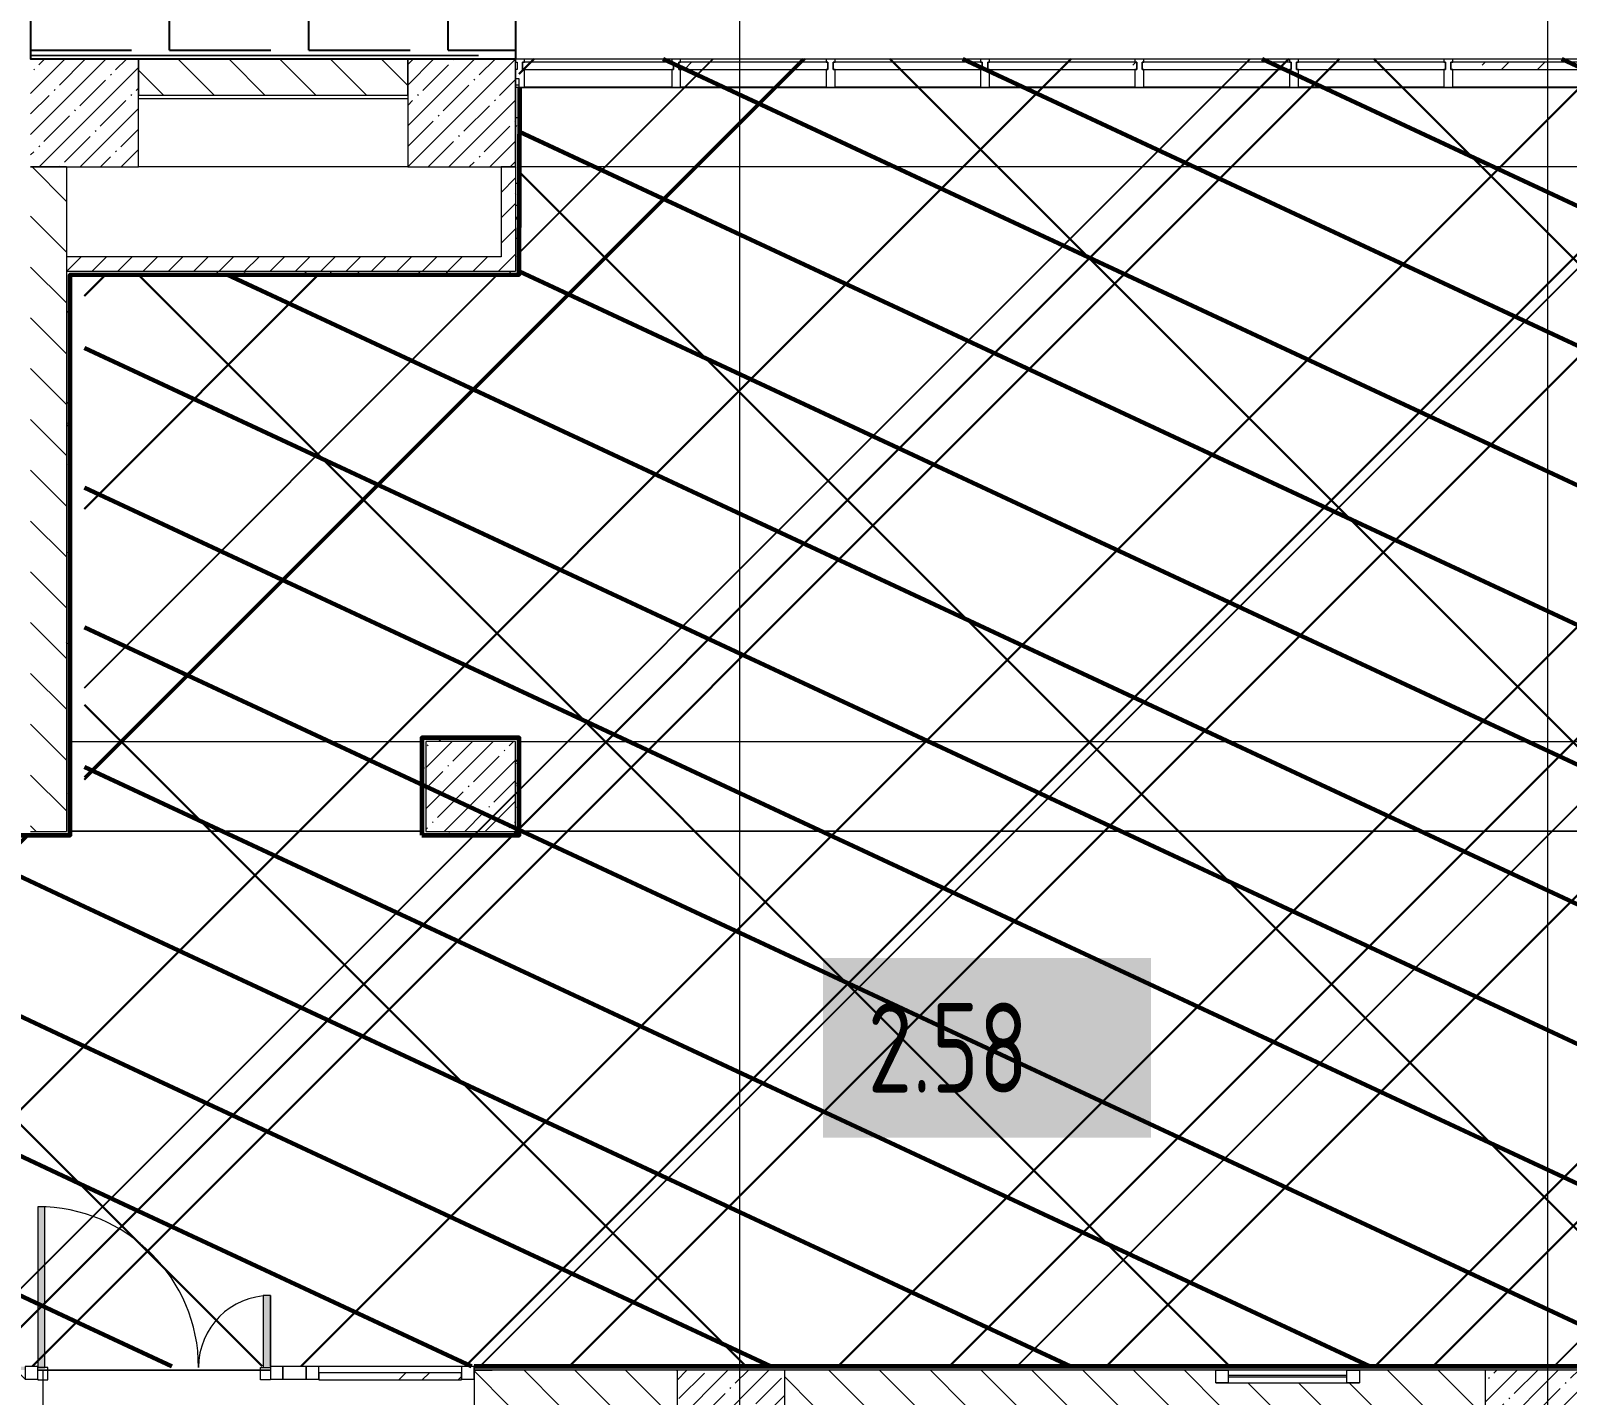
# Model space of a CAD drawing. Header units: millimetres. Extents: x -164500 to 426394, y -23753 to 102118.
# Drawn here: x 152833 to 161390, y 7759 to 15357 of the extents above; entities that cross this region are included whole.
import ezdxf

# ---------------------------------------------------------------- set-up
doc = ezdxf.new("R2010")
doc.units = ezdxf.units.MM
doc.linetypes.add('Осевая', pattern=[6350, 1270, -952.5, 3175, -952.5])
for name, color, linetype, lineweight in [('0) шлифовка', 5, 'Continuous', 60), ('1.4) Плинтус ПЛ-4', 6, 'Continuous', 60), ('5.3) Л-7 Линолеум 4 вып', 230, 'Continuous', 30), ('7.5) НЗ Линолеум Темпо ПЛЮС', 134, 'Continuous', 30), ('A-DETL-GENF', 7, 'Continuous', 9), ('A-FLOR', 7, 'Continuous', 9), ('A-GLAZ', 7, 'Continuous', 9), ('A-GLAZ-1', 7, 'Continuous', 5), ('A-GLAZ-CURT', 7, 'Continuous', 9), ('A-GLAZ-CURT-1', 7, 'Continuous', 5), ('A-GLAZ-CURT-2', 7, 'Continuous', 20), ('A-GLAZ-CWMG', 7, 'Continuous', 9), ('A-GLAZ-CWMG-1', 7, 'Continuous', 20), ('A-WALL', 7, 'Continuous', 5), ('I-WALL', 7, 'Continuous', 5), ('S-COLS', 7, 'Continuous', 9), ('S-COLS-1', 7, 'Continuous', 5), ('Оси', 7, 'Continuous', 9), ('Оси-2', 7, 'Осевая', 9)]:
    doc.layers.add(name, color=color, linetype=linetype, lineweight=lineweight)
for name, color, linetype in [('1.1.1) Плитка КР1 Остаток', 52, 'Continuous'), ('2) защита вин плитк', 6, 'Continuous'), ('3.2.3) П-13.2', 6, 'Continuous')]:
    doc.layers.add(name, color=color, linetype=linetype)
for name, color, linetype, lineweight, true_color in [('A-DOOR-1', 7, 'Continuous', 5, 0xc0c0c0), ('A-WALL-1', 9, 'Continuous', 5, 0x808080), ('A-WALL-FNSH-1', 9, 'Continuous', 5, 0x808080)]:
    doc.layers.add(name, color=color, linetype=linetype, lineweight=lineweight, true_color=true_color)
doc.layers.add('A-FLOR-PATT-1', color=7, linetype='Continuous', lineweight=9, true_color=0xeef6ff, transparency=0.5)
doc.styles.add('СПДС', font='ГОСТ тип А.ttf', dxfattribs={"width": 0.9})
pattern_1 = [(155, (149298.1, 20823.34), (-297.882, -638.81), [])]
pattern_2 = [(135, (148772.12, -0.94), (-141.4214, -141.4214), [])]
pattern_3 = [(45, (148772.12, -0.94), (-114.0493, 114.0493), []), (45, (148886.17, -0.94), (-114.0493, 114.0493), [201.612, -40.322, 6.706, -33.617])]
pattern_4 = [(45, (148772.12, -0.94), (-70.7107, 70.7107), [])]
pattern_5 = [(0, (148772.123, -0.94), (243.84, 60.96), [20.117, -162.763, 20.117, -162.763, -975.36]), (0, (148772.123, -0.94), (243.84, 60.96), [-365.76, 20.117, -345.643, 20.117, -162.763, -426.72]), (0, (148772.123, -0.94), (243.84, 60.96), [-914.4, 20.117, -101.803, 20.117, -284.683]), (120, (148863.563, 29.54), (-174.71291, 180.69163), [20.117, -162.763, 20.117, -162.763, -975.36]), (120, (148863.563, 29.54), (-174.71291, 180.69163), [-365.76, 20.117, -345.643, 20.117, -162.763, -426.72]), (120, (148863.563, 29.54), (-174.71291, 180.69163), [-914.4, 20.117, -101.803, 20.117, -284.683]), (240, (148894.043, 151.46), (-69.12709, -241.65163), [20.117, -162.763, 20.117, -162.763, -975.36]), (240, (148894.043, 151.46), (-69.12709, -241.65163), [-365.76, 20.117, -345.643, 20.117, -162.763, -426.72]), (240, (148894.043, 151.46), (-69.12709, -241.65163), [-914.4, 20.117, -101.803, 20.117, -284.683])]
pattern_6 = [(45, (149298.1, 20823.3), (-1347.04, 1347.04), [])]
pattern_7 = [(45, (149298.1, 20823.3), (-1495.21, 1495.21), []), (45, (150295, 20823.3), (-1495.2, 1495.2), [])]
pattern_8 = [(45, (149298.1, 20823.3), (-1347.04, 1347.04), []), (135, (149298.1, 20823.3), (-1347.04, -1347.04), [])]
pattern_9 = [(45, (149298.1, 20823.3), (-747.606, 747.606), [])]

# ---------------------------------------------------------------- blocks, each defined once
blk = doc.blocks.new('BSC_Колонна _Прямоугольная - 600х600-V411-Объем проектирования 2 этажа')
at = {"layer": 'S-COLS-1'}
h = blk.add_hatch(dxfattribs=at)
h.set_pattern_fill('FP_158', color=256, style=0, pattern_type=2)
h.set_pattern_definition([(45, (-7960, -7600), (-114.0493, 114.0493), []), (45, (-7845.95, -7600), (-114.0493, 114.0493), [201.613, -40.323, 6.706, -33.617])])
h.paths.add_polyline_path([(139.8, -300), (300, -300), (300, 300), (-300, 300), (-300, -300), (102.2, -300)])
for p, q in [((300, 300), (-300, 300)), ((-300, 300), (-300, -300)), ((300, -300), (300, 300)), ((-300, -300), (300, -300))]:
    blk.add_line(p, q, dxfattribs=at)
blk = doc.blocks.new('BSC_Колонна _Прямоугольная - 500х500-22206884-Объем проектирования 2 этажа')
at = {"layer": 'S-COLS-1'}
h = blk.add_hatch(dxfattribs=at)
h.set_pattern_fill('FP_159', color=256, style=0, pattern_type=2)
h.set_pattern_definition([(45, (-6510, -11150), (-114.0493, 114.0493), []), (45, (-6395.95, -11150), (-114.0493, 114.0493), [201.613, -40.323, 6.706, -33.617])])
h.paths.add_polyline_path([(250, -250), (250, 250), (-250, 250), (-250, -250), (86.7, -250)])
for p, q in [((250, 250), (-250, 250)), ((-250, 250), (-250, -250)), ((250, -250), (250, 250)), ((-250, -250), (250, -250))]:
    blk.add_line(p, q, dxfattribs=at)
blk = doc.blocks.new('BSC_Колонна _Прямоугольная - 600х600-20441433-Объем проектирования 2 этажа')
at = {"layer": 'S-COLS-1'}
h = blk.add_hatch(dxfattribs=at)
h.set_pattern_fill('FP_175', color=256, style=0, pattern_type=2)
h.set_pattern_definition([(45, (-12460, -7600), (-114.0493, 114.0493), []), (45, (-12345.95, -7600), (-114.0493, 114.0493), [201.612, -40.322, 6.706, -33.617])])
h.paths.add_polyline_path([(300, -300), (300, 300), (-300, 300), (-300, -300), (150, -300)])
for p, q in [((300, 300), (-300, 300)), ((-300, 300), (-300, -300)), ((300, -300), (300, 300)), ((-300, -300), (300, -300))]:
    blk.add_line(p, q, dxfattribs=at)
blk = doc.blocks.new('Системная панель - Стекло - 40мм-23997895-Объем проектирования 2 этажа')
at = {"layer": 'A-GLAZ-CURT-1'}
h = blk.add_hatch(dxfattribs=at)
h.set_pattern_fill('FP_207', color=256, style=0, pattern_type=2)
h.set_pattern_definition([(45, (-7420, -14983), (-565.685, 565.685), [400, -1200]), (45, (-7820, -15183), (-565.685, 565.685), [1200, -400]), (45, (-7020, -15383), (-565.685, 565.685), [400, -1200])])
h.paths.add_polyline_path([(420, -40), (420, 0), (-420, 0), (-420, -40), (410, -40)])
at = {"layer": 'A-GLAZ-CURT-2'}
for p, q in [((420, 0), (-420, 0)), ((-420, 0), (-420, -40)), ((420, -40), (420, 0)), ((-420, -40), (420, -40))]:
    blk.add_line(p, q, dxfattribs=at)
blk = doc.blocks.new('Прямоугольный импост - Импост структурный с накладкой - 160мм-23771928-Объем проектирования 2 этажа')
at = {"layer": 'A-GLAZ-CWMG'}
for p, q in [((7630, 15200), (6810, 15200)), ((7630, 15043), (6810, 15043))]:
    blk.add_line(p, q, dxfattribs=at)
blk = doc.blocks.new('Прямоугольный импост - Импост структурный с накладкой - 160мм-23997897-Объем проектирования 2 этажа')
at = {"layer": 'A-GLAZ-CWMG-1'}
for p, q in [((0, 140), (-50, 140)), ((-50, 140), (-50, 40)), ((0, 40), (0, 140)), ((-50, 40), (-40, 40)), ((-40, 0), (-50, 0)), ((-50, 0), (-50, -17)), ((-40, 40), (-40, 0)), ((-10, 0), (-10, 40)), ((-10, 40), (0, 40)), ((0, 0), (-10, 0)), ((0, -17), (0, 0)), ((-50, -17), (0, -17))]:
    blk.add_line(p, q, dxfattribs=at)
blk = doc.blocks.new('Системная панель - Стекло - 40мм-23997899-Объем проектирования 2 этажа')
at = {"layer": 'A-GLAZ-CURT-2'}
for p, q in [((415, 0), (-415, 0)), ((-415, 0), (-415, -40)), ((415, -40), (415, 0)), ((-415, -40), (415, -40))]:
    blk.add_line(p, q, dxfattribs=at)
blk = doc.blocks.new('Прямоугольный импост - Импост структурный с накладкой - 160мм-23771909-Объем проектирования 2 этажа')
at = {"layer": 'A-GLAZ-CWMG'}
for p, q in [((11930, 15200), (11120, 15200)), ((11930, 15043), (11120, 15043))]:
    blk.add_line(p, q, dxfattribs=at)
blk = doc.blocks.new('Прямоугольный импост - Импост структурный с накладкой - 160мм-23997894-Объем проектирования 2 этажа')
at = {"layer": 'A-GLAZ-CWMG-1'}
for p, q in [((-25, 40), (-25, 140)), ((-25, 140), (25, 140)), ((25, 140), (25, 40)), ((-15, 40), (-25, 40)), ((-25, -17), (-25, 0)), ((-25, 0), (-15, 0)), ((-15, 0), (-15, 40)), ((15, 40), (15, 0)), ((25, 40), (15, 40)), ((15, 0), (25, 0)), ((25, 0), (25, -17)), ((25, -17), (-25, -17))]:
    blk.add_line(p, q, dxfattribs=at)
blk = doc.blocks.new('Системная панель - Стекло - 40мм-V433-Объем проектирования 2 этажа')
at = {"layer": 'A-GLAZ-CURT-2'}
for p, q in [((415, 0), (-415, 0)), ((-415, 0), (-415, -40)), ((415, -40), (415, 0)), ((-415, -40), (415, -40))]:
    blk.add_line(p, q, dxfattribs=at)
blk = doc.blocks.new('Системная панель - Стекло - 40мм-V434-Объем проектирования 2 этажа')
at = {"layer": 'A-GLAZ-CURT-1'}
h = blk.add_hatch(dxfattribs=at)
h.set_pattern_fill('FP_208', color=256, style=0, pattern_type=2)
h.set_pattern_definition([(45, (-10005, -14983), (-565.685, 565.685), [400, -1200]), (45, (-10405, -15183), (-565.685, 565.685), [1200, -400]), (45, (-9605, -15383), (-565.685, 565.685), [400, -1200])])
h.paths.add_polyline_path([(415, -40), (415, 0), (-415, 0), (-415, -40), (405, -40)])
at = {"layer": 'A-GLAZ-CURT-2'}
for p, q in [((415, 0), (-415, 0)), ((-415, 0), (-415, -40)), ((415, -40), (415, 0)), ((-415, -40), (415, -40))]:
    blk.add_line(p, q, dxfattribs=at)
blk = doc.blocks.new('Системная панель - Стекло - 40мм-V435-Объем проектирования 2 этажа')
at = {"layer": 'A-GLAZ-CURT-1'}
h = blk.add_hatch(dxfattribs=at)
h.set_pattern_fill('FP_209', color=256, style=0, pattern_type=2)
h.set_pattern_definition([(45, (-8285, -14983), (-565.685, 565.685), [400, -1200]), (45, (-8685, -15183), (-565.685, 565.685), [1200, -400]), (45, (-7885, -15383), (-565.685, 565.685), [400, -1200])])
h.paths.add_polyline_path([(415, -40), (415, 0), (-415, 0), (-415, -40), (405, -40)])
at = {"layer": 'A-GLAZ-CURT-2'}
for p, q in [((415, 0), (-415, 0)), ((-415, 0), (-415, -40)), ((415, -40), (415, 0)), ((-415, -40), (415, -40))]:
    blk.add_line(p, q, dxfattribs=at)
blk = doc.blocks.new('Системная панель - Стекло - 40мм-V436-Объем проектирования 2 этажа')
at = {"layer": 'A-GLAZ-CURT-1'}
h = blk.add_hatch(dxfattribs=at)
h.set_pattern_fill('FP_210', color=256, style=0, pattern_type=2)
h.set_pattern_definition([(45, (-12585, -14983), (-565.685, 565.685), [400, -1200]), (45, (-12985, -15183), (-565.685, 565.685), [1200, -400]), (45, (-12185, -15383), (-565.685, 565.685), [400, -1200])])
h.paths.add_polyline_path([(415, -40), (415, 0), (-415, 0), (-415, -40), (405, -40)])
at = {"layer": 'A-GLAZ-CURT-2'}
for p, q in [((415, 0), (-415, 0)), ((-415, 0), (-415, -40)), ((415, -40), (415, 0)), ((-415, -40), (415, -40))]:
    blk.add_line(p, q, dxfattribs=at)
blk = doc.blocks.new('Системная панель - Стекло - 40мм-V437-Объем проектирования 2 этажа')
at = {"layer": 'A-GLAZ-CURT-1'}
h = blk.add_hatch(dxfattribs=at)
h.set_pattern_fill('FP_211', color=256, style=0, pattern_type=2)
h.set_pattern_definition([(45, (-10865, -14983), (-565.685, 565.685), [400, -1200]), (45, (-11265, -15183), (-565.685, 565.685), [1200, -400]), (45, (-10465, -15383), (-565.685, 565.685), [400, -1200])])
h.paths.add_polyline_path([(415, -40), (415, 0), (-415, 0), (-415, -40), (405, -40)])
at = {"layer": 'A-GLAZ-CURT-2'}
for p, q in [((415, 0), (-415, 0)), ((-415, 0), (-415, -40)), ((415, -40), (415, 0)), ((-415, -40), (415, -40))]:
    blk.add_line(p, q, dxfattribs=at)
blk = doc.blocks.new('120_Окно_СКБ_1Ст - 120_Окно_СКБ_1Ст 400х800 EI30-24230873-Объем проектирования 2 этажа')
at = {"layer": 'A-GLAZ'}
for p, q in [((-400, 30), (-400, 100)), ((-400, 100), (-330, 100)), ((-330, 100), (-330, 30)), ((330, 30), (330, 100)), ((330, 100), (400, 100)), ((400, 100), (400, 30)), ((-330, 30), (-400, 30)), ((400, 30), (330, 30))]:
    blk.add_line(p, q, dxfattribs=at)
at = {"layer": 'A-GLAZ-1'}
for p, q in [((400, 100), (-400, 100)), ((-400, 30), (400, 30)), ((330, 70), (-330, 70)), ((330, 60), (-330, 60))]:
    blk.add_line(p, q, dxfattribs=at)
blk = doc.blocks.new('Прямоугольный импост - 50 x 70 мм-31700031-Объем проектирования 2 этажа')
at = {"layer": 'A-GLAZ-CWMG-1'}
for p, q in [((-70, 35), (0, 35)), ((-70, -35), (-70, 35)), ((0, 35), (0, -35)), ((0, -35), (-70, -35))]:
    blk.add_line(p, q, dxfattribs=at)
blk = doc.blocks.new('Системная панель - Стемалит - 40мм-32257327-Объем проектирования 2 этажа')
at = {"layer": 'A-GLAZ-CURT-2'}
for p, q in [((65, 35), (-65, 35)), ((-65, 35), (-65, -35)), ((65, -35), (65, 35)), ((-65, -35), (65, -35))]:
    blk.add_line(p, q, dxfattribs=at)
blk = doc.blocks.new('Прямоугольный импост - 50 x 70 мм-31687886-Объем проектирования 2 этажа')
at = {"layer": 'A-GLAZ-CWMG-1'}
for p, q in [((-35, 35), (35, 35)), ((-35, -35), (-35, 35)), ((35, 35), (35, -35)), ((35, -35), (-35, -35))]:
    blk.add_line(p, q, dxfattribs=at)
blk = doc.blocks.new('Прямоугольный импост - 50 x 70 мм-31701779-Объем проектирования 2 этажа')
at = {"layer": 'A-GLAZ-CWMG-1'}
for p, q in [((0, 35), (-70, 35)), ((-70, 35), (-70, -35)), ((0, -35), (0, 35)), ((-70, -35), (0, -35))]:
    blk.add_line(p, q, dxfattribs=at)
blk = doc.blocks.new('Системная панель - Стекло - 40мм-32257331-Объем проектирования 2 этажа')
at = {"layer": 'A-GLAZ-CURT-1'}
h = blk.add_hatch(dxfattribs=at)
h.set_pattern_fill('FP_216', color=256, style=0, pattern_type=2)
h.set_pattern_definition([(45, (-6262.5, -7685), (-565.685, 565.685), [400, -1200]), (45, (-6662.5, -7885), (-565.685, 565.685), [1200, -400]), (45, (-5862.5, -8085), (-565.685, 565.685), [400, -1200])])
h.paths.add_polyline_path([(-397.5, -40), (397.5, -40), (397.5, 0), (-397.5, 0), (-397.5, -35)])
at = {"layer": 'A-GLAZ-CURT-2'}
for p, q in [((397.5, 0), (-397.5, 0)), ((-397.5, 0), (-397.5, -40)), ((397.5, -40), (397.5, 0)), ((-397.5, -40), (397.5, -40))]:
    blk.add_line(p, q, dxfattribs=at)
blk = doc.blocks.new('Прямоугольный импост - 50 x 70 мм-31702100-Объем проектирования 2 этажа')
at = {"layer": 'A-GLAZ-CWMG-1'}
for p, q in [((-35, 35), (35, 35)), ((-35, -35), (-35, 35)), ((35, 35), (35, -35)), ((35, -35), (-35, -35))]:
    blk.add_line(p, q, dxfattribs=at)
blk = doc.blocks.new('Прямоугольный импост - 50 x 70 мм-31720914-Объем проектирования 2 этажа')
at = {"layer": 'A-GLAZ-CWMG'}
blk.add_line((6460, 7920), (5665, 7920), dxfattribs=at)

msp = doc.modelspace()

# ---------------------------------------------------------------- hatches: boundary and pattern name
at = {"layer": '0) шлифовка', "true_color": 0x2776bb}
h = msp.add_hatch(dxfattribs=at)
h.set_pattern_fill('ANSI31', color=152, scale=222, angle=110)
h.set_pattern_definition(pattern_1)
h.paths.add_polyline_path([(162332.033, 15200), (155553.123, 15200), (155553.123, 13999), (153132.123, 13999), (153132.123, 7921), (162332.033, 7921)])
h = msp.add_hatch(dxfattribs=at)
h.set_pattern_fill('ANSI31', color=152, scale=222, angle=110)
h.set_pattern_definition(pattern_1)
h.paths.add_polyline_path([(153132.123, 10879), (149298.123, 10879), (149298.123, 8521), (150043.123, 8521), (150043.123, 7921), (153132.123, 7921)])
at = {"layer": '1.1.1) Плитка КР1 Остаток'}
h = msp.add_hatch(dxfattribs=at)
h.set_pattern_fill('ANGLE', color=256, scale=111)
h.set_pattern_definition([(0, (205553.1, 26879), (0, 775.335), [563.88, -211.455]), (90, (205553.1, 26879), (-775.335, 5e-14), [563.88, -211.455])])
h.paths.add_polyline_path([(155532.123, 25746.996), (152833.244, 25746.996), (152833.244, 25574.181), (155532.123, 25574.181)])
h.paths.add_polyline_path([(158503.123, 25266.797), (157862.123, 25266.797), (157862.123, 25574.181), (155532.123, 25574.181), (155532.123, 20774.181), (158503.123, 20774.181)])
h.paths.add_polyline_path([(155532.123, 25574.181), (152833.244, 25574.181), (152833.244, 25524.181), (152833.244, 24774.181), (152833.244, 24724.181), (152833.244, 22220.059), (153453.123, 22220.059), (153453.123, 21578.059), (152833.244, 21578.059), (152833.244, 21574.181), (152833.244, 21524.181), (152833.244, 21149.181), (152833.244, 20774.181), (155532.123, 20774.181)])
h.paths.add_polyline_path([(155532.123, 20774.181), (152833.244, 20774.181), (152833.244, 20724.181), (152833.244, 19974.181), (152833.244, 19924.181), (152833.244, 18469.381), (152900.914, 18469.258), (153453.123, 18469.258), (153453.123, 17828.059), (152833.244, 17828.059), (152833.244, 17749.181), (152833.244, 17574.181), (152833.244, 17524.181), (152833.244, 16774.181), (152833.244, 16724.181), (152833.244, 15974.181), (152833.244, 15924.181), (152833.244, 15220.059), (155327.123, 15220.059), (155532.123, 15199.059)])
h.paths.add_polyline_path([(157862.123, 25746.996), (155532.123, 25746.996), (155532.123, 25574.181), (157862.123, 25574.181)])
at = {"layer": '2) защита вин плитк'}
h = msp.add_hatch(dxfattribs=at)
h.set_pattern_fill('ANSI31', color=256, scale=600)
h.set_pattern_definition(pattern_6)
h.paths.add_polyline_path([(162332.033, 15200), (155553.123, 15200), (155553.123, 13999), (153132.123, 13999), (153132.123, 7921), (162332.033, 7921)])
h = msp.add_hatch(dxfattribs=at)
h.set_pattern_fill('ANSI31', color=256, scale=600)
h.set_pattern_definition(pattern_6)
h.paths.add_polyline_path([(153132.123, 10879), (149298.123, 10879), (149298.123, 8521), (150043.123, 8521), (150043.123, 7921), (153132.123, 7921)])
at = {"layer": '3.2.3) П-13.2'}
h = msp.add_hatch(dxfattribs=at)
h.set_pattern_fill('ANSI32', color=256, scale=222)
h.set_pattern_definition(pattern_7)
h.paths.add_polyline_path([(162332.033, 15200), (155553.123, 15200), (155553.123, 13999), (153132.123, 13999), (153132.123, 7921), (162332.033, 7921)])
h = msp.add_hatch(dxfattribs=at)
h.set_pattern_fill('ANSI32', color=256, scale=222)
h.set_pattern_definition(pattern_7)
h.paths.add_polyline_path([(153132.123, 10879), (149298.123, 10879), (149298.123, 8521), (150043.123, 8521), (150043.123, 7921), (153132.123, 7921)])
at = {"layer": '5.3) Л-7 Линолеум 4 вып'}
h = msp.add_hatch(dxfattribs=at)
h.set_pattern_fill('ANSI37', color=256, scale=600)
h.set_pattern_definition(pattern_8)
h.paths.add_polyline_path([(162332.033, 15200), (155553.123, 15200), (155553.123, 13999), (153132.123, 13999), (153132.123, 7921), (162332.033, 7921)])
h = msp.add_hatch(dxfattribs=at)
h.set_pattern_fill('ANSI37', color=256, scale=600)
h.set_pattern_definition(pattern_8)
h.paths.add_polyline_path([(153132.123, 10879), (149298.123, 10879), (149298.123, 8521), (150043.123, 8521), (150043.123, 7921), (153132.123, 7921)])
at = {"layer": '7.5) НЗ Линолеум Темпо ПЛЮС'}
h = msp.add_hatch(dxfattribs=at)
h.set_pattern_fill('ANSI31', color=256, scale=333)
h.set_pattern_definition(pattern_9)
h.paths.add_polyline_path([(162332.033, 15200), (155553.123, 15200), (155553.123, 13999), (153132.123, 13999), (153132.123, 7921), (162332.033, 7921)])
h = msp.add_hatch(dxfattribs=at)
h.set_pattern_fill('ANSI31', color=256, scale=333)
h.set_pattern_definition(pattern_9)
h.paths.add_polyline_path([(153132.123, 10879), (149298.123, 10879), (149298.123, 8521), (150043.123, 8521), (150043.123, 7921), (153132.123, 7921)])
at = {"layer": 'A-FLOR-PATT-1'}
h = msp.add_hatch(color=256, dxfattribs=at)
h.paths.add_polyline_path([(162402.033, 7899.059), (162442.033, 7899.059), (162442.033, 8729.059), (162402.033, 8729.059), (162402.033, 7902.762)])
h.paths.add_polyline_path([(173072.123, 7899.059), (173072.123, 8229.059), (173032.123, 8229.059), (173032.123, 7899.059)])
h.paths.add_polyline_path([(163662.033, 7899.059), (163702.033, 7899.059), (163702.033, 8229.059), (163662.033, 8229.059), (163662.033, 7919.059)])
h.paths.add_polyline_path([(171772.123, 7899.059), (171812.123, 7899.059), (171812.123, 8729.059), (171772.123, 8729.059), (171772.123, 7919.059)])
h.paths.add_polyline_path([(154167.123, 7914.059), (154167.123, 8314.059), (154127.123, 8314.059), (154127.123, 7914.059)])
h.paths.add_polyline_path([(152912.123, 7914.059), (152912.123, 8809.059), (152872.123, 8809.059), (152872.123, 7914.059), (152902.123, 7914.059)])
h.paths.add_polyline_path([(187288.123, 8029.059), (187288.123, 8074.059), (186295.623, 8074.059), (186295.623, 8029.059), (187286.588, 8029.059)])
h.paths.add_polyline_path([(168782.123, 8519.507), (168862.123, 8519.507), (168862.123, 8564.507), (168022.123, 8564.507), (168022.123, 8519.507), (168398.033, 8519.507)])
h.paths.add_polyline_path([(186895.695, 10019.059), (187288.123, 10019.059), (187288.123, 10064.059), (186295.623, 10064.059), (186295.623, 10019.059), (186762.123, 10019.059)])
h.paths.add_polyline_path([(168037.123, 10189.507), (168862.123, 10189.507), (168862.123, 10234.507), (168037.123, 10234.507)])
h.paths.add_polyline_path([(180167.123, 12959.059), (180167.123, 13779.059), (180122.123, 13779.059), (180122.123, 12959.059)])
h.paths.add_polyline_path([(181432.123, 13459.059), (181432.123, 13739.059), (181422.123, 13739.059), (181422.123, 13779.059), (181387.123, 13779.059), (181387.123, 13459.059), (181422.123, 13459.059)])
h.paths.add_polyline_path([(182804.774, 18919.059), (183202.123, 18919.059), (183202.123, 18964.059), (182382.123, 18964.059), (182382.123, 18919.059), (182422.123, 18919.059)])
h.paths.add_polyline_path([(182570.277, 20184.059), (182702.123, 20184.059), (182702.123, 20229.059), (182422.123, 20229.059), (182422.123, 20219.059), (182382.123, 20219.059), (182382.123, 20184.059), (182435.248, 20184.059)])
at = {"layer": 'I-WALL'}
h = msp.add_hatch(dxfattribs=at)
h.set_pattern_fill('FP_23', color=256, style=0, pattern_type=2)
h.set_pattern_definition(pattern_2)
h.paths.add_polyline_path([(153943.345, 14999.059), (154932.123, 14999.059), (154932.123, 15199.059), (153432.123, 15199.059), (153432.123, 14999.059)])
h = msp.add_hatch(dxfattribs=at)
h.set_pattern_fill('FP_191', color=256, style=0, pattern_type=2)
h.set_pattern_definition(pattern_5)
h.paths.add_polyline_path([(155532.123, 14019.059), (155552.123, 14020.528), (155552.123, 15089.059), (155532.123, 15089.059), (155532.123, 14099.059)])
h = msp.add_hatch(dxfattribs=at)
h.set_pattern_fill('FP_23', color=256, style=0, pattern_type=2)
h.set_pattern_definition(pattern_2)
h.paths.add_polyline_path([(153017.165, 10899.059), (153032.123, 10899.059), (153032.123, 14599.059), (152832.123, 14599.059), (152832.123, 10899.059)])
h = msp.add_hatch(dxfattribs=at)
h.set_pattern_fill('FP_22', color=256, style=0, pattern_type=2)
h.set_pattern_definition(pattern_4)
h.paths.add_polyline_path([(155532.123, 14099.059), (155532.123, 14599.059), (155452.123, 14599.059), (155452.123, 14099.059)])
h = msp.add_hatch(dxfattribs=at)
h.set_pattern_fill('FP_22', color=256, style=0, pattern_type=2)
h.set_pattern_definition(pattern_4)
h.paths.add_polyline_path([(153032.123, 14019.059), (155532.123, 14019.059), (155532.123, 14099.059), (153032.123, 14099.059)])
h = msp.add_hatch(dxfattribs=at)
h.set_pattern_fill('FP_191', color=256, style=0, pattern_type=2)
h.set_pattern_definition(pattern_5)
h.paths.add_polyline_path([(155542.123, 13999.059), (155552.123, 13999.059), (155552.123, 14019.059), (153032.123, 14019.059), (153053.123, 13999.059), (155532.123, 13999.059)])
h.paths.add_polyline_path([(153039.02, 13999.059), (153052.123, 13999.059), (153032.123, 14019.059), (153032.123, 13999.059)])
h = msp.add_hatch(dxfattribs=at)
h.set_pattern_fill('FP_191', color=256, style=0, pattern_type=2)
h.set_pattern_definition(pattern_5)
h.paths.add_polyline_path([(153042.123, 10879.059), (153052.123, 10879.059), (153052.123, 13998.059), (153032.123, 13998.059), (153032.123, 10879.059)])
h = msp.add_hatch(dxfattribs=at)
h.set_pattern_fill('FP_191', color=256, style=0, pattern_type=2)
h.set_pattern_definition(pattern_5)
h.paths.add_polyline_path([(155012.123, 10879.059), (155032.123, 10879.059), (155032.123, 11419.059), (155012.123, 11419.059), (155012.123, 10899.059)])
h = msp.add_hatch(dxfattribs=at)
h.set_pattern_fill('FP_191', color=256, style=0, pattern_type=2)
h.set_pattern_definition(pattern_5)
h.paths.add_polyline_path([(155068.022, 11399.059), (155532.123, 11399.059), (155531.323, 11419.059), (155032.123, 11419.059), (155032.123, 11399.059)])
h = msp.add_hatch(dxfattribs=at)
h.set_pattern_fill('FP_191', color=256, style=0, pattern_type=2)
h.set_pattern_definition(pattern_5)
h.paths.add_polyline_path([(155552.123, 10899.059), (155552.123, 11419.059), (155532.123, 11419.059), (155532.123, 10899.059), (155542.123, 10899.059)])
h = msp.add_hatch(dxfattribs=at)
h.set_pattern_fill('FP_191', color=256, style=0, pattern_type=2)
h.set_pattern_definition(pattern_5)
h.paths.add_polyline_path([(152782.123, 10879.059), (153032.123, 10879.059), (153032.123, 10899.059), (152262.123, 10899.059), (152262.123, 10891.059), (152232.123, 10891.059), (152232.123, 10879.059), (152576.498, 10879.059)])
h.paths.add_polyline_path([(149742.123, 10879.059), (151132.123, 10879.059), (151132.123, 10891.059), (151102.123, 10891.059), (151102.123, 10899.059), (149298.123, 10899.059), (149298.123, 10879.059), (149606.939, 10879.059)])
h = msp.add_hatch(dxfattribs=at)
h.set_pattern_fill('FP_191', color=256, style=0, pattern_type=2)
h.set_pattern_definition(pattern_5)
h.paths.add_polyline_path([(155380.83, 10879.059), (155552.123, 10879.059), (155552.123, 10899.059), (155032.123, 10899.059), (155032.123, 10879.059), (155269.057, 10879.059)])
h = msp.add_hatch(dxfattribs=at)
h.set_pattern_fill('FP_191', color=256, style=0, pattern_type=2)
h.set_pattern_definition(pattern_5)
h.paths.add_polyline_path([(159725.22, 7899.059), (162332.033, 7899.059), (162332.033, 7919.059), (155302.123, 7919.059), (155302.123, 7899.059), (159432.123, 7899.059)])
h.paths.add_polyline_path([(152502.123, 7899.059), (152802.123, 7899.059), (152802.123, 7919.059), (152057.123, 7919.059), (152057.123, 7907.059), (152112.123, 7907.059), (152112.123, 7899.059), (152497.877, 7899.059)])
h.paths.add_polyline_path([(168532.123, 7899.059), (168782.123, 7899.059), (168782.123, 7919.059), (163772.033, 7919.059), (163772.033, 7899.059), (168398.033, 7899.059)])
h.paths.add_polyline_path([(150223.552, 7899.059), (150602.123, 7900.847), (150602.123, 7907.059), (150657.123, 7907.059), (150657.123, 7919.059), (150042.123, 7919.059), (150042.123, 7899.059)])
h = msp.add_hatch(dxfattribs=at)
h.set_pattern_fill('FP_23', color=256, style=0, pattern_type=2)
h.set_pattern_definition(pattern_2)
h.paths.add_polyline_path([(162332.033, 7699.059), (162332.033, 7899.059), (161532.123, 7899.059), (161532.123, 7699.059), (161552.123, 7699.059)])
h.paths.add_polyline_path([(163941.41, 7699.059), (165432.123, 7699.059), (165432.123, 7899.059), (163772.033, 7899.059), (163772.033, 7699.059)])
h.paths.add_polyline_path([(160252.123, 7699.059), (160932.123, 7699.059), (160932.123, 7899.059), (160232.123, 7899.059), (160232.123, 7829.059), (159432.123, 7829.059), (159432.123, 7899.059), (157032.123, 7899.059), (157032.123, 7699.059), (160232.123, 7699.059)])
h.paths.add_polyline_path([(156432.123, 7699.059), (156432.123, 7899.059), (155302.123, 7899.059), (155302.123, 7699.059), (156412.123, 7699.059)])
h.paths.add_polyline_path([(152502.123, 7699.059), (152802.123, 7699.059), (152802.123, 7899.059), (152502.123, 7899.059)])
at = {"layer": 'S-COLS-1'}
h = msp.add_hatch(dxfattribs=at)
h.set_pattern_fill('FP_1', color=256, style=0, pattern_type=2)
h.set_pattern_definition(pattern_3)
h.paths.add_polyline_path([(152832.123, 14599.059), (153432.123, 14599.059), (153432.123, 15199.059), (152832.123, 15199.059), (152832.123, 14699.762)])
h = msp.add_hatch(dxfattribs=at)
h.set_pattern_fill('FP_1', color=256, style=0, pattern_type=2)
h.set_pattern_definition(pattern_3)
h.paths.add_polyline_path([(154932.123, 14599.059), (155532.123, 14599.059), (155532.123, 15199.059), (154932.123, 15199.059), (154932.123, 14698.506)])

# ---------------------------------------------------------------- linework, layer by layer
at = {"layer": '1.1.1) Плитка КР1 Остаток'}
msp.add_lwpolyline([(155532.123, 15199.059), (152833.244, 15199.059), (152833.244, 25746.996), (155532.123, 25746.996)], close=True, dxfattribs=at)
at = {"layer": '1.4) Плинтус ПЛ-4'}
msp.add_line((162332.033, 7920.059), (155302.123, 7920.059), dxfattribs=at)
msp.add_lwpolyline([(152232.123, 10878.059), (153053.123, 10878.059), (153053.123, 13998.059), (155552.123, 13999.059), (155557.123, 15042.059)], dxfattribs=at)
msp.add_lwpolyline([(155011.123, 10878.059), (155553.123, 10878.059), (155553.123, 11420.059), (155011.123, 11420.059)], close=True, dxfattribs=at)
at = {"layer": 'A-DETL-GENF'}
for p, q in [((152912.123, 8809.059), (152872.123, 8809.059)), ((152872.123, 8809.059), (152872.123, 7919.059)), ((152912.123, 7914.059), (152912.123, 8809.059)), ((154167.123, 8314.059), (154127.123, 8314.059)), ((154127.123, 8314.059), (154127.123, 7914.059)), ((154167.123, 7919.059), (154167.123, 8314.059)), ((152872.123, 7914.059), (152912.123, 7914.059)), ((152927.123, 7914.059), (152872.123, 7914.059)), ((152927.123, 7844.059), (152927.123, 7914.059)), ((154112.123, 7844.059), (154112.123, 7914.059)), ((154112.123, 7914.059), (154167.123, 7914.059)), ((154127.123, 7914.059), (154167.123, 7914.059)), ((152872.123, 7849.059), (152872.123, 7844.059)), ((152872.123, 7844.059), (152927.123, 7844.059)), ((154167.123, 7844.059), (154112.123, 7844.059)), ((154167.123, 7849.059), (154167.123, 7844.059))]:
    msp.add_line(p, q, dxfattribs=at)
at = {"layer": 'A-DOOR-1'}
for p, q in [((152872.123, 8809.059), (152872.123, 7919.059)), ((154167.123, 8314.059), (154167.123, 7919.059))]:
    msp.add_line(p, q, dxfattribs=at)
for centre, radius, start, end in [((152872.123, 7914.059), 895, 0, 90), ((154167.123, 7914.059), 400, 90, 180)]:
    msp.add_arc(centre, radius, start, end, dxfattribs=at)
at = {"layer": 'A-FLOR'}
for p, q in [((155532.123, 15143), (155532.123, 15183)), ((155532.123, 15142.059), (155532.123, 15182.059)), ((153432.123, 14980), (154932.123, 14980)), ((153432.123, 14600), (153432.123, 14980)), ((153432.123, 14979.059), (154932.123, 14979.059)), ((153432.123, 14599.059), (153432.123, 14979.059)), ((162482.123, 15040), (155552.123, 15040)), ((162482.123, 15039.059), (155552.123, 15039.059)), ((154932.123, 14600), (153432.123, 14600)), ((154932.123, 14599.059), (153432.123, 14599.059)), ((162462.38, 14600), (155552.123, 14600)), ((162462.38, 14599.059), (155552.123, 14599.059)), ((153052.123, 11400), (155012.123, 11400)), ((153052.123, 11399.059), (155012.123, 11399.059)), ((155552.123, 11400), (162462.38, 11400)), ((155552.123, 11399.059), (162462.38, 11399.059)), ((155012.123, 10900), (153052.123, 10900)), ((155012.123, 10899.059), (153052.123, 10899.059)), ((162462.38, 10900), (155552.123, 10900)), ((162462.38, 10899.059), (155552.123, 10899.059)), ((152872.123, 7900), (154167.123, 7900)), ((152872.123, 7899.059), (154167.123, 7899.059)), ((152902.123, 7700), (152902.123, 7900)), ((152902.123, 7699.059), (152902.123, 7899.059)), ((155302.123, 7900), (155402.123, 7900)), ((155302.123, 7899.059), (155402.123, 7899.059))]:
    msp.add_line(p, q, dxfattribs=at)
at = {"layer": 'A-WALL'}
for p, q in [((153432.123, 15199.059), (153432.123, 14999.059)), ((153032.123, 14599.059), (152832.123, 14599.059)), ((153032.123, 14599.059), (153032.123, 10899.059)), ((153052.123, 10879.059), (153052.123, 13999.059)), ((154351.667, 13999.059), (153053.123, 13999.059)), ((154351.667, 13999.059), (154351.667, 13998.059)), ((152832.123, 10899.059), (153032.123, 10899.059)), ((156432.123, 7899.059), (155402.123, 7899.059)), ((159432.123, 7899.059), (157032.123, 7899.059)), ((160932.123, 7899.059), (160232.123, 7899.059))]:
    msp.add_line(p, q, dxfattribs=at)
at = {"layer": 'A-WALL-1'}
for p, q in [((154932.123, 15199.059), (153432.123, 15199.059)), ((154932.123, 14999.059), (154932.123, 15199.059)), ((155552.123, 15089.059), (155532.123, 15089.059)), ((155532.123, 15089.059), (155532.123, 14019.059)), ((155552.123, 15042.059), (155552.123, 15089.059)), ((153432.123, 14999.059), (154932.123, 14999.059)), ((155532.123, 14599.059), (155452.123, 14599.059)), ((155452.123, 14599.059), (155452.123, 14099.059)), ((155452.123, 14099.059), (153032.123, 14099.059)), ((153032.123, 14019.059), (155532.123, 14019.059)), ((155012.123, 11419.059), (155012.123, 10879.059)), ((155552.123, 11419.059), (155012.123, 11419.059)), ((155552.123, 10879.059), (155552.123, 11419.059)), ((152232.123, 10879.059), (153052.123, 10879.059)), ((155012.123, 10879.059), (155552.123, 10879.059)), ((155302.123, 7919.059), (155302.123, 7679.059)), ((162332.033, 7919.059), (155302.123, 7919.059))]:
    msp.add_line(p, q, dxfattribs=at)
at = {"layer": 'A-WALL-FNSH-1'}
for p, q in [((155327.123, 15220.059), (152832.123, 15220.059)), ((152832.123, 15219.059), (155327.123, 15219.059)), ((155327.123, 15219.059), (155327.123, 15220.059)), ((155553.123, 15042.059), (155552.123, 15042.059)), ((155552.123, 15042.059), (155552.123, 13999.059)), ((155553.123, 13998.059), (155553.123, 15042.059)), ((153052.123, 13998.059), (155553.123, 13998.059)), ((153053.123, 10878.059), (153053.123, 13999.059)), ((155552.123, 13999.059), (154351.667, 13999.059)), ((155553.123, 11420.059), (155011.123, 11420.059)), ((155011.123, 11420.059), (155011.123, 10878.059)), ((155553.123, 10878.059), (155553.123, 11420.059)), ((152232.123, 10878.059), (153053.123, 10878.059)), ((155011.123, 10878.059), (155553.123, 10878.059)), ((155302.123, 7920.059), (155302.123, 7919.059))]:
    msp.add_line(p, q, dxfattribs=at)
at = {"layer": 'I-WALL'}
msp.add_line((153053.123, 13999.059), (153052.123, 13999.059), dxfattribs=at)
at = {"layer": 'S-COLS'}
for p, q in [((153432.123, 14999.059), (153432.123, 15199.059)), ((152832.123, 14599.059), (153032.123, 14599.059))]:
    msp.add_line(p, q, dxfattribs=at)
at = {"layer": 'S-COLS-1'}
for p, q in [((153432.123, 15199.059), (152832.123, 15199.059)), ((155532.123, 15199.059), (154932.123, 15199.059)), ((154932.123, 15199.059), (154932.123, 14599.059)), ((155532.123, 14599.059), (155532.123, 15199.059)), ((153432.123, 14599.059), (153432.123, 14999.059)), ((153032.123, 14599.059), (153432.123, 14599.059)), ((154932.123, 14599.059), (155532.123, 14599.059))]:
    msp.add_line(p, q, dxfattribs=at)
at = {"layer": 'Оси'}
for points in [[(156782.123, -1907.2), (156782.123, 3092.8), (156782.123, 22397.13), (156782.123, 27397.13)], [(161282.123, -1907.2), (161282.123, 3092.8), (161282.123, 22397.13), (161282.123, 27397.13)]]:
    msp.add_lwpolyline(points, dxfattribs=at)
at = {"layer": 'Оси-2'}
for p, q in [((156782.123, 3093.741), (156782.123, 22398.071)), ((161282.123, 3093.741), (161282.123, 22398.071))]:
    msp.add_line(p, q, dxfattribs=at)

# ---------------------------------------------------------------- block references
at = {"layer": 'A-GLAZ', "color": 3}
msp.add_blockref('120_Окно_СКБ_1Ст - 120_Окно_СКБ_1Ст 400х800 EI30-24230873-Объем проектирования 2 этажа', (159832.123, 7799.059), dxfattribs=at)
at = {"layer": 'A-GLAZ-CURT'}
for name, p in [('Системная панель - Стекло - 40мм-23997895-Объем проектирования 2 этажа', (155992.123, 15182.059)), ('Системная панель - Стекло - 40мм-V435-Объем проектирования 2 этажа', (156857.123, 15182.059)), ('Системная панель - Стекло - 40мм-V433-Объем проектирования 2 этажа', (157717.123, 15182.059)), ('Системная панель - Стекло - 40мм-V434-Объем проектирования 2 этажа', (158577.123, 15182.059)), ('Системная панель - Стекло - 40мм-V437-Объем проектирования 2 этажа', (159437.123, 15182.059)), ('Системная панель - Стекло - 40мм-23997899-Объем проектирования 2 этажа', (160297.123, 15182.059)), ('Системная панель - Стекло - 40мм-V436-Объем проектирования 2 этажа', (161157.123, 15182.059)), ('Системная панель - Стемалит - 40мм-32257327-Объем проектирования 2 этажа', (154302.123, 7884.059)), ('Системная панель - Стекло - 40мм-32257331-Объем проектирования 2 этажа', (154834.623, 7884.059))]:
    msp.add_blockref(name, p, dxfattribs=at)
at = {"layer": 'A-GLAZ-CWMG', "rotation": 180}
for name, p in [('Прямоугольный импост - Импост структурный с накладкой - 160мм-23997897-Объем проектирования 2 этажа', (155532.123, 15182.059)), ('Прямоугольный импост - 50 x 70 мм-31701779-Объем проектирования 2 этажа', (152802.123, 7884.059))]:
    msp.add_blockref(name, p, dxfattribs=at)
at = {"layer": 'A-GLAZ-CWMG'}
for name, p in [('Прямоугольный импост - Импост структурный с накладкой - 160мм-23771928-Объем проектирования 2 этажа', (148772.123, -0.941)), ('Прямоугольный импост - Импост структурный с накладкой - 160мм-23771909-Объем проектирования 2 этажа', (145332.123, -0.941)), ('Прямоугольный импост - Импост структурный с накладкой - 160мм-23771909-Объем проектирования 2 этажа', (146192.123, -0.941)), ('Прямоугольный импост - Импост структурный с накладкой - 160мм-23771909-Объем проектирования 2 этажа', (147052.123, -0.941)), ('Прямоугольный импост - Импост структурный с накладкой - 160мм-23771909-Объем проектирования 2 этажа', (147912.123, -0.941)), ('Прямоугольный импост - Импост структурный с накладкой - 160мм-23771909-Объем проектирования 2 этажа', (148772.123, -0.941)), ('Прямоугольный импост - Импост структурный с накладкой - 160мм-23771909-Объем проектирования 2 этажа', (149632.123, -0.941)), ('Прямоугольный импост - 50 x 70 мм-31720914-Объем проектирования 2 этажа', (148772.123, -0.941))]:
    msp.add_blockref(name, p, dxfattribs=at)
at = {"layer": 'A-GLAZ-CWMG', "extrusion": (0, 0, -1), "rotation": 180}
for name, p in [('Прямоугольный импост - Импост структурный с накладкой - 160мм-23997894-Объем проектирования 2 этажа', (-156427.123, 15182.059)), ('Прямоугольный импост - Импост структурный с накладкой - 160мм-23997894-Объем проектирования 2 этажа', (-157287.123, 15182.059)), ('Прямоугольный импост - Импост структурный с накладкой - 160мм-23997894-Объем проектирования 2 этажа', (-158147.123, 15182.059)), ('Прямоугольный импост - Импост структурный с накладкой - 160мм-23997894-Объем проектирования 2 этажа', (-159007.123, 15182.059)), ('Прямоугольный импост - Импост структурный с накладкой - 160мм-23997894-Объем проектирования 2 этажа', (-159867.123, 15182.059)), ('Прямоугольный импост - Импост структурный с накладкой - 160мм-23997894-Объем проектирования 2 этажа', (-160727.123, 15182.059)), ('Прямоугольный импост - 50 x 70 мм-31687886-Объем проектирования 2 этажа', (-154202.123, 7884.059)), ('Прямоугольный импост - 50 x 70 мм-31702100-Объем проектирования 2 этажа', (-154402.123, 7884.059)), ('Прямоугольный импост - 50 x 70 мм-31700031-Объем проектирования 2 этажа', (-155302.123, 7884.059))]:
    msp.add_blockref(name, p, dxfattribs=at)
at = {"layer": 'S-COLS'}
for name, p in [('BSC_Колонна _Прямоугольная - 500х500-22206884-Объем проектирования 2 этажа', (155282.123, 11149.059)), ('BSC_Колонна _Прямоугольная - 600х600-V411-Объем проектирования 2 этажа', (156732.123, 7599.059)), ('BSC_Колонна _Прямоугольная - 600х600-20441433-Объем проектирования 2 этажа', (161232.123, 7599.059))]:
    msp.add_blockref(name, p, dxfattribs=at)

# ---------------------------------------------------------------- texts
at = {"insert": (157494.469, 9944.164), "char_height": 500, "width": 1327.5945, "attachment_point": 1, "style": 'СПДС', "bg_fill": 1, "box_fill_scale": 1.5, "bg_fill_color": 7, "bg_fill_true_color": 16777215, "bg_fill_transparency": 0}
msp.add_mtext('2.58', dxfattribs=at)

doc.saveas('drawing.dxf')
